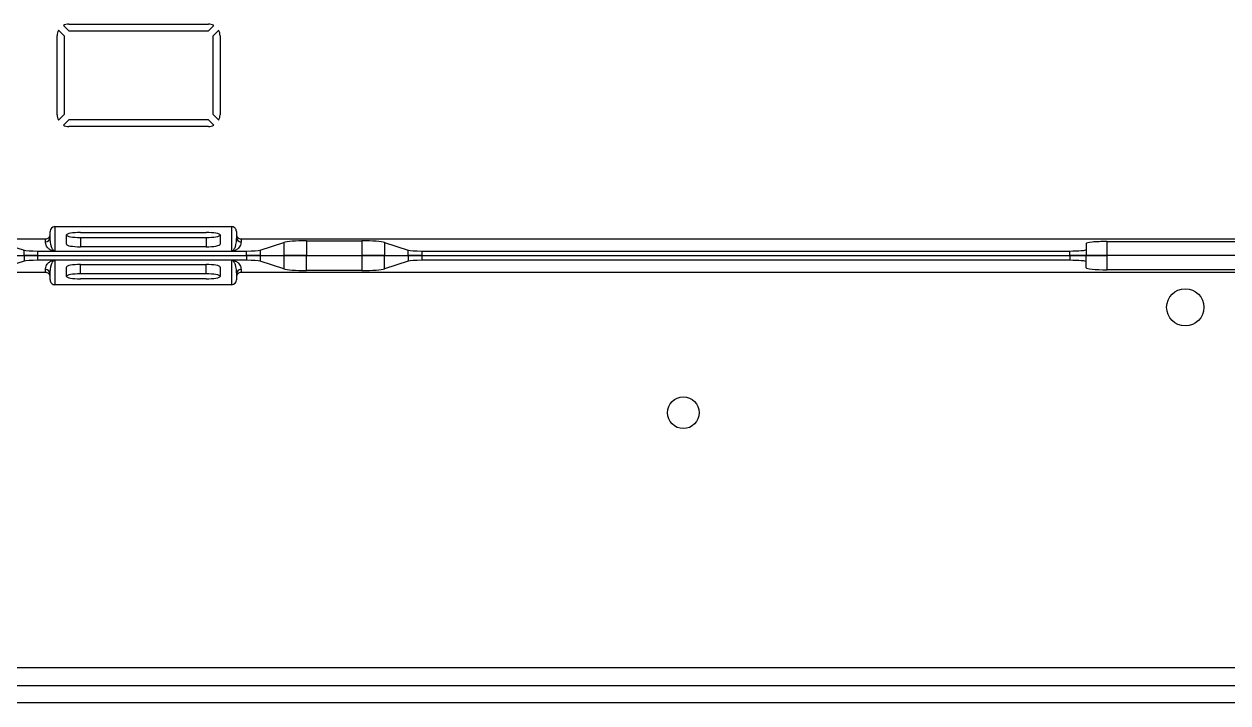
# Model space of a CAD drawing. Header units: millimetres. Extents: x 5415 to 11208, y 1449 to 3485.
# Drawn here: x 9183.8 to 9442.4, y 2634.1 to 2780 of the extents above; entities that cross this region are included whole.
import ezdxf

# ---------------------------------------------------------------- set-up
doc = ezdxf.new("R2010")
doc.units = ezdxf.units.MM

msp = doc.modelspace()

# ---------------------------------------------------------------- linework, layer by layer
at = {"color": 7, "linetype": 'Continuous', "lineweight": 25}
for p, q in [((9193.50407, 2778.45951), (9192.2874, 2779.67618)), ((9193.44341, 2779.95951), (9223.44341, 2779.95951)), ((9224.59942, 2779.67618), (9223.38275, 2778.45951)), ((9190.94341, 2760.45951), (9190.94341, 2777.45951)), ((9191.22673, 2778.61552), (9192.44341, 2777.39885)), ((9192.44341, 2777.39885), (9192.44341, 2760.52017)), ((9223.38275, 2778.45951), (9193.50407, 2778.45951)), ((9224.44341, 2777.39885), (9225.66008, 2778.61552)), ((9224.44341, 2760.52017), (9224.44341, 2777.39885)), ((9225.94341, 2777.45951), (9225.94341, 2760.45951)), ((9192.44341, 2760.52017), (9191.22673, 2759.3035)), ((9192.2874, 2758.24284), (9193.50407, 2759.45951)), ((9193.50407, 2759.45951), (9223.38275, 2759.45951)), ((9223.38275, 2759.45951), (9224.59942, 2758.24284)), ((9225.66008, 2759.3035), (9224.44341, 2760.52017)), ((9223.44341, 2757.95951), (9193.44341, 2757.95951)), ((9190.44341, 2736.44642), (9190.44341, 2731.21709)), ((9190.44341, 2736.44642), (9228.44341, 2736.44642)), ((9228.44341, 2731.21709), (9228.44341, 2736.44642)), ((9120.61661, 2733.80793), (9188.44341, 2733.80793)), ((9178.73767, 2733.0725), (9183.84761, 2731.40405)), ((9188.44341, 2733.20571), (9188.44341, 2733.80793)), ((9189.44341, 2734.81175), (9189.44341, 2735.431)), ((9189.44341, 2734.2019), (9189.44341, 2734.81175)), ((9192.94341, 2732.64758), (9192.94341, 2734.65216)), ((9195.94341, 2735.1751), (9222.94341, 2735.1751)), ((9195.94341, 2734.12465), (9195.94341, 2732.12465)), ((9195.94341, 2734.12465), (9222.94341, 2734.12465)), ((9222.94341, 2734.12465), (9222.94341, 2732.12465)), ((9225.94341, 2734.65216), (9225.94341, 2732.64758)), ((9229.44341, 2735.431), (9229.44341, 2734.81175)), ((9229.44341, 2734.81175), (9229.44341, 2734.2019)), ((9230.44341, 2733.80793), (9230.44341, 2733.20571)), ((9230.44341, 2733.80793), (9570.94341, 2733.80793)), ((9234.5392, 2731.40405), (9239.64914, 2733.0725)), ((9239.64914, 2733.0725), (9239.64914, 2730.20951)), ((9244.47877, 2733.39673), (9256.40804, 2733.39673)), ((9244.47877, 2733.39673), (9244.47877, 2730.20951)), ((9256.40804, 2733.39673), (9256.40804, 2730.20951)), ((9261.23767, 2733.0725), (9266.34761, 2731.40405)), ((9261.23767, 2733.0725), (9261.23767, 2730.20951)), ((9416.44341, 2733.24362), (9470.44341, 2733.24362)), ((9416.44341, 2730.20951), (9416.44341, 2733.24362)), ((9183.84761, 2730.20951), (9183.84761, 2731.40405)), ((9186.74539, 2731.20951), (9190.32009, 2731.20951)), ((9186.74539, 2731.20951), (9186.74539, 2730.20951)), ((9190.32009, 2731.20951), (9228.56672, 2731.20951)), ((9222.94341, 2732.12465), (9195.94341, 2732.12465)), ((9228.56672, 2731.20951), (9231.64143, 2731.20951)), ((9231.64143, 2730.20951), (9231.64143, 2731.20951)), ((9234.5392, 2731.40405), (9234.5392, 2730.20951)), ((9266.34761, 2730.20951), (9266.34761, 2731.40405)), ((9269.24539, 2731.20951), (9408.44341, 2731.20951)), ((9269.24539, 2731.20951), (9269.24539, 2730.20951)), ((9408.44341, 2730.20951), (9408.44341, 2731.20951)), ((9411.94341, 2732.84992), (9411.94341, 2730.20951)), ((9178.73767, 2730.20951), (9183.84761, 2730.20951)), ((9178.73767, 2730.20951), (9183.84761, 2730.20951)), ((9183.84761, 2729.01498), (9178.73767, 2727.34652)), ((9186.74539, 2730.20951), (9183.84761, 2730.20951)), ((9183.84761, 2730.20951), (9183.84761, 2729.01498)), ((9183.84761, 2730.20951), (9186.74539, 2730.20951)), ((9186.74539, 2730.20951), (9231.64143, 2730.20951)), ((9186.74539, 2730.20951), (9186.74539, 2729.20951)), ((9186.74539, 2730.20951), (9231.64143, 2730.20951)), ((9190.32009, 2729.20951), (9186.74539, 2729.20951)), ((9228.56672, 2729.20951), (9190.32009, 2729.20951)), ((9190.44341, 2729.20193), (9190.44341, 2723.9726)), ((9195.94341, 2728.29438), (9222.94341, 2728.29438)), ((9195.94341, 2726.29438), (9195.94341, 2728.29438)), ((9222.94341, 2726.29438), (9222.94341, 2728.29438)), ((9228.44341, 2723.9726), (9228.44341, 2729.20193)), ((9231.64143, 2729.20951), (9228.56672, 2729.20951)), ((9234.5392, 2730.20951), (9231.64143, 2730.20951)), ((9231.64143, 2730.20951), (9231.64143, 2729.20951)), ((9231.64143, 2730.20951), (9234.5392, 2730.20951)), ((9234.5392, 2730.20951), (9239.64914, 2730.20951)), ((9234.5392, 2730.20951), (9234.5392, 2729.01498)), ((9234.5392, 2730.20951), (9239.64914, 2730.20951)), ((9239.64914, 2727.34652), (9234.5392, 2729.01498)), ((9239.64914, 2730.20951), (9244.47877, 2730.20951)), ((9239.64914, 2730.20951), (9239.64914, 2727.34652)), ((9244.47877, 2730.20951), (9239.64914, 2730.20951)), ((9244.47877, 2730.20951), (9256.40804, 2730.20951)), ((9244.47877, 2727.0223), (9244.47877, 2730.20951)), ((9244.47877, 2730.20951), (9256.40804, 2730.20951)), ((9256.40804, 2730.20951), (9261.23767, 2730.20951)), ((9256.40804, 2730.20951), (9256.40804, 2727.0223)), ((9261.23767, 2730.20951), (9256.40804, 2730.20951)), ((9261.23767, 2730.20951), (9266.34761, 2730.20951)), ((9261.23767, 2727.34652), (9261.23767, 2730.20951)), ((9261.23767, 2730.20951), (9266.34761, 2730.20951)), ((9266.34761, 2729.01498), (9261.23767, 2727.34652)), ((9269.24539, 2730.20951), (9266.34761, 2730.20951)), ((9266.34761, 2730.20951), (9266.34761, 2729.01498)), ((9266.34761, 2730.20951), (9269.24539, 2730.20951)), ((9269.24539, 2730.20951), (9408.44341, 2730.20951)), ((9269.24539, 2730.20951), (9269.24539, 2729.20951)), ((9269.24539, 2730.20951), (9408.44341, 2730.20951)), ((9408.44341, 2729.20951), (9269.24539, 2729.20951)), ((9411.94341, 2730.20951), (9408.44341, 2730.20951)), ((9408.44341, 2730.20951), (9408.44341, 2729.20951)), ((9408.44341, 2730.20951), (9411.94341, 2730.20951)), ((9411.94341, 2730.20951), (9416.44341, 2730.20951)), ((9411.94341, 2727.5691), (9411.94341, 2730.20951)), ((9416.44341, 2730.20951), (9411.94341, 2730.20951)), ((9470.44341, 2730.20951), (9416.44341, 2730.20951)), ((9416.44341, 2727.1754), (9416.44341, 2730.20951)), ((9470.44341, 2730.20951), (9416.44341, 2730.20951)), ((9188.44341, 2726.6111), (9120.61661, 2726.6111)), ((9188.44341, 2726.6111), (9188.44341, 2727.21332)), ((9189.44341, 2725.60728), (9189.44341, 2726.21712)), ((9189.44341, 2724.98803), (9189.44341, 2725.60728)), ((9192.94341, 2725.76686), (9192.94341, 2727.77144)), ((9222.94341, 2726.29438), (9195.94341, 2726.29438)), ((9222.94341, 2725.24393), (9195.94341, 2725.24393)), ((9225.94341, 2727.77144), (9225.94341, 2725.76686)), ((9229.44341, 2726.21712), (9229.44341, 2725.60728)), ((9229.44341, 2725.60728), (9229.44341, 2724.98803)), ((9230.44341, 2727.21332), (9230.44341, 2726.6111)), ((9570.94341, 2726.6111), (9230.44341, 2726.6111)), ((9256.40804, 2727.0223), (9244.47877, 2727.0223)), ((9470.44341, 2727.1754), (9416.44341, 2727.1754)), ((9228.44341, 2723.9726), (9190.44341, 2723.9726)), ((9104.04182, 2641.72734), (9696.84499, 2641.72734)), ((9696.77741, 2637.81368), (9104.10941, 2637.81368)), ((9696.71376, 2634.128), (9104.17305, 2634.128))]:
    msp.add_line(p, q, dxfattribs=at)
for centre, radius in [((9433.24341, 2719.10951), 4), ((9325.44341, 2696.45951), 3.4)]:
    msp.add_circle(centre, radius, dxfattribs=at)
for centre, radius, start, end in [((9193.44341, 2777.45951), 2.5, 90, 117.5423969), ((9223.44341, 2777.45951), 2.5, 62.4576031, 90), ((9193.44341, 2777.45951), 2.5, 152.4576031, 180), ((9223.44341, 2777.45951), 2.5, 0, 27.5423969), ((9193.44341, 2760.45951), 2.5, 180, 207.5423969), ((9223.44341, 2760.45951), 2.5, 332.4576031, 0), ((9193.44341, 2760.45951), 2.5, 242.4576031, 270), ((9223.44341, 2760.45951), 2.5, 270, 297.5423969), ((9188.44531, 2734.20381), 0.9981, 269.8909867, 359.8905702), ((9230.44151, 2734.20381), 0.9981, 180.1094298, 270.1090133), ((9188.44531, 2726.21522), 0.9981, 0.1094298, 90.1090133), ((9230.44151, 2726.21522), 0.9981, 89.8909867, 179.8905702)]:
    msp.add_arc(centre, radius, start, end, dxfattribs=at)
for centre, major_axis, ratio, start_param, end_param in [((9190.44341, 2735.431), (0, -1.01543), 0.984807753, 3.141592654, 4.71238898), ((9228.44341, 2735.431), (0, -1.01543), 0.984807753, 1.570796327, 3.141592654), ((9188.44341, 2734.81175), (0, -1.00382), 0.996194698, 0, 1.570796327), ((9195.94341, 2734.65216), (3, 0), 0.174311485, 1.570796327, 3.141592654), ((9195.94341, 2734.64758), (3, 0), 0.174311485, 3.141592654, 4.71238898), ((9222.94341, 2734.65216), (3, 0), 0.174311485, 0, 1.570796327), ((9222.94341, 2734.64758), (3, 0), 0.174311485, 4.71238898, 6.283185307), ((9230.44341, 2734.81175), (0, 1.00382), 0.996194698, 1.570796327, 3.141592654), ((9244.47877, 2732.95929), (5, 0), 0.087488664, 1.570796327, 2.879793266), ((9256.40804, 2732.95929), (5, 0), 0.087488664, 0.261799388, 1.570796327), ((9416.44341, 2732.84992), (4.5, 0), 0.087488664, 1.570796327, 3.141592654), ((9186.74539, 2731.47198), (3, 0), 0.087488664, 3.403392041, 4.71238898), ((9195.94341, 2732.64758), (3, 0), 0.174311485, 3.141592654, 4.71238898), ((9222.94341, 2732.64758), (3, 0), 0.174311485, 4.71238898, 6.283185307), ((9231.64143, 2731.47198), (3, 0), 0.087488664, 4.71238898, 6.021385919), ((9269.24539, 2731.47198), (3, 0), 0.087488664, 3.403392041, 4.71238898), ((9408.44341, 2731.51572), (3.5, 0), 0.087488664, 4.71238898, 6.283185307), ((9186.74539, 2728.94705), (3, 0), 0.087488664, 1.570796327, 2.879793266), ((9195.94341, 2727.77144), (3, 0), 0.174311485, 1.570796327, 3.141592654), ((9222.94341, 2727.77144), (3, 0), 0.174311485, 0, 1.570796327), ((9231.64143, 2728.94705), (3, 0), 0.087488664, 0.261799388, 1.570796327), ((9269.24539, 2728.94705), (3, 0), 0.087488664, 1.570796327, 2.879793266), ((9408.44341, 2728.9033), (3.5, 0), 0.087488664, 0, 1.570796327), ((9188.44341, 2725.60728), (0, -1.00382), 0.996194698, 1.570796327, 3.141592654), ((9195.94341, 2725.77144), (3, 0), 0.174311485, 1.570796327, 3.141592654), ((9195.94341, 2725.76686), (3, 0), 0.174311485, 3.141592654, 4.71238898), ((9222.94341, 2725.77144), (3, 0), 0.174311485, 0, 1.570796327), ((9222.94341, 2725.76686), (3, 0), 0.174311485, 4.71238898, 6.283185307), ((9230.44341, 2725.60728), (0, 1.00382), 0.996194698, 0, 1.570796327), ((9244.47877, 2727.45974), (5, 0), 0.087488664, 3.403392041, 4.71238898), ((9256.40804, 2727.45974), (5, 0), 0.087488664, 4.71238898, 6.021385919), ((9416.44341, 2727.5691), (4.5, 0), 0.087488664, 3.141592654, 4.71238898), ((9190.44341, 2724.98803), (0, 1.01543), 0.984807753, 1.570796327, 3.141592654), ((9228.44341, 2724.98803), (0, 1.01543), 0.984807753, 3.141592654, 4.71238898)]:
    msp.add_ellipse(centre, major_axis=major_axis, ratio=ratio, start_param=start_param, end_param=end_param, dxfattribs=at)
for points, knots in [([(9190.32009, 2731.20951), (9190.28953, 2731.21189), (9190.19699, 2731.21908), (9190.08278, 2731.23748), (9189.93011, 2731.26996), (9189.76983, 2731.31976), (9189.51304, 2731.42477), (9189.2329, 2731.59868), (9188.9133, 2731.88989), (9188.65186, 2732.27281), (9188.47555, 2732.72961), (9188.45419, 2733.04595), (9188.44341, 2733.20571)], [0, 0, 0, 0, 0.005295723, 0.016032355, 0.030598371, 0.057756339, 0.092811469, 0.190611305, 0.319083014, 0.528691084, 0.761981191, 1, 1, 1, 1]), ([(9190.44341, 2731.21709), (9190.43948, 2731.21714), (9190.43136, 2731.21722), (9190.4145, 2731.21818), (9190.38115, 2731.22202), (9190.31318, 2731.23908), (9190.18073, 2731.30767), (9189.91325, 2731.59462), (9189.52924, 2732.57247), (9189.48048, 2733.49821), (9189.44341, 2734.2019)], [0, 0, 0, 0, 0.00051153, 0.001058629, 0.002363487, 0.006220684, 0.019948006, 0.073008276, 0.295365423, 1, 1, 1, 1]), ([(9229.44341, 2734.2019), (9229.40634, 2733.49821), (9229.35757, 2732.57247), (9228.97357, 2731.59462), (9228.70608, 2731.30767), (9228.57364, 2731.23908), (9228.50567, 2731.22202), (9228.47231, 2731.21818), (9228.45546, 2731.21722), (9228.44733, 2731.21714), (9228.44341, 2731.21709)], [0, 0, 0, 0, 0.704634563, 0.926991707, 0.980051968, 0.993779294, 0.997636497, 0.998941361, 0.999488465, 1, 1, 1, 1]), ([(9230.44341, 2733.20571), (9230.43257, 2733.04596), (9230.41112, 2732.72964), (9230.23545, 2732.2728), (9229.97219, 2731.89001), (9229.65661, 2731.59854), (9229.33836, 2731.40711), (9229.04924, 2731.28931), (9228.79307, 2731.23488), (9228.66731, 2731.21726), (9228.59743, 2731.21188), (9228.56672, 2731.20951)], [0, 0, 0, 0, 0.2380178376, 0.4713072548, 0.680945331, 0.8093917167, 0.9072262663, 0.9694007369, 0.9879405144, 0.9947001513, 1, 1, 1, 1]), ([(9190.32009, 2731.20951), (9190.34373, 2731.20981), (9190.3781, 2731.21025), (9190.41912, 2731.21356), (9190.43536, 2731.21592), (9190.44341, 2731.21709)], [0, 0, 0, 0, 0.52626068, 0.765053237, 1, 1, 1, 1]), ([(9228.56672, 2731.20951), (9228.54308, 2731.20981), (9228.50871, 2731.21025), (9228.46769, 2731.21356), (9228.45146, 2731.21592), (9228.44341, 2731.21709)], [0, 0, 0, 0, 0.526260657, 0.765053221, 1, 1, 1, 1]), ([(9188.44341, 2727.21332), (9188.45424, 2727.37306), (9188.47569, 2727.68938), (9188.65136, 2728.14622), (9188.91463, 2728.52902), (9189.2302, 2728.82048), (9189.54845, 2729.01191), (9189.83758, 2729.12972), (9190.09375, 2729.18415), (9190.21951, 2729.20176), (9190.28938, 2729.20715), (9190.32009, 2729.20951)], [0, 0, 0, 0, 0.238017838, 0.471307255, 0.680945331, 0.809391717, 0.907226266, 0.969400737, 0.987940514, 0.994700151, 1, 1, 1, 1]), ([(9189.44341, 2726.21712), (9189.48047, 2726.92081), (9189.52924, 2727.84656), (9189.91325, 2728.8244), (9190.18073, 2729.11136), (9190.31318, 2729.17995), (9190.38115, 2729.197), (9190.4145, 2729.20085), (9190.43136, 2729.2018), (9190.43948, 2729.20189), (9190.44341, 2729.20193)], [0, 0, 0, 0, 0.7046345634, 0.9269917065, 0.9800519684, 0.9937792938, 0.9976364972, 0.9989413612, 0.9994884652, 1, 1, 1, 1]), ([(9190.32009, 2729.20951), (9190.34373, 2729.20921), (9190.3781, 2729.20877), (9190.41912, 2729.20546), (9190.43536, 2729.2031), (9190.44341, 2729.20193)], [0, 0, 0, 0, 0.526260657, 0.765053221, 1, 1, 1, 1]), ([(9228.56672, 2729.20951), (9228.54308, 2729.20921), (9228.50871, 2729.20877), (9228.46769, 2729.20546), (9228.45146, 2729.2031), (9228.44341, 2729.20193)], [0, 0, 0, 0, 0.52626068, 0.765053237, 1, 1, 1, 1]), ([(9228.44341, 2729.20193), (9228.44733, 2729.20189), (9228.45546, 2729.2018), (9228.47231, 2729.20085), (9228.50567, 2729.197), (9228.57364, 2729.17995), (9228.70608, 2729.11136), (9228.97357, 2728.8244), (9229.35757, 2727.84656), (9229.40634, 2726.92081), (9229.44341, 2726.21712)], [0, 0, 0, 0, 0.00051153, 0.001058629, 0.002363487, 0.006220684, 0.019948006, 0.073008276, 0.295365423, 1, 1, 1, 1]), ([(9228.56672, 2729.20951), (9228.59729, 2729.20714), (9228.68982, 2729.19994), (9228.80404, 2729.18155), (9228.9567, 2729.14906), (9229.11699, 2729.09927), (9229.37377, 2728.99426), (9229.65392, 2728.82035), (9229.97352, 2728.52913), (9230.23495, 2728.14622), (9230.41126, 2727.68941), (9230.43262, 2727.37307), (9230.44341, 2727.21332)], [0, 0, 0, 0, 0.005295723, 0.016032355, 0.030598371, 0.057756339, 0.092811469, 0.190611305, 0.319083014, 0.528691084, 0.761981191, 1, 1, 1, 1])]:
    msp.add_open_spline(points, degree=3, knots=knots, dxfattribs=at)

doc.saveas('drawing.dxf')
